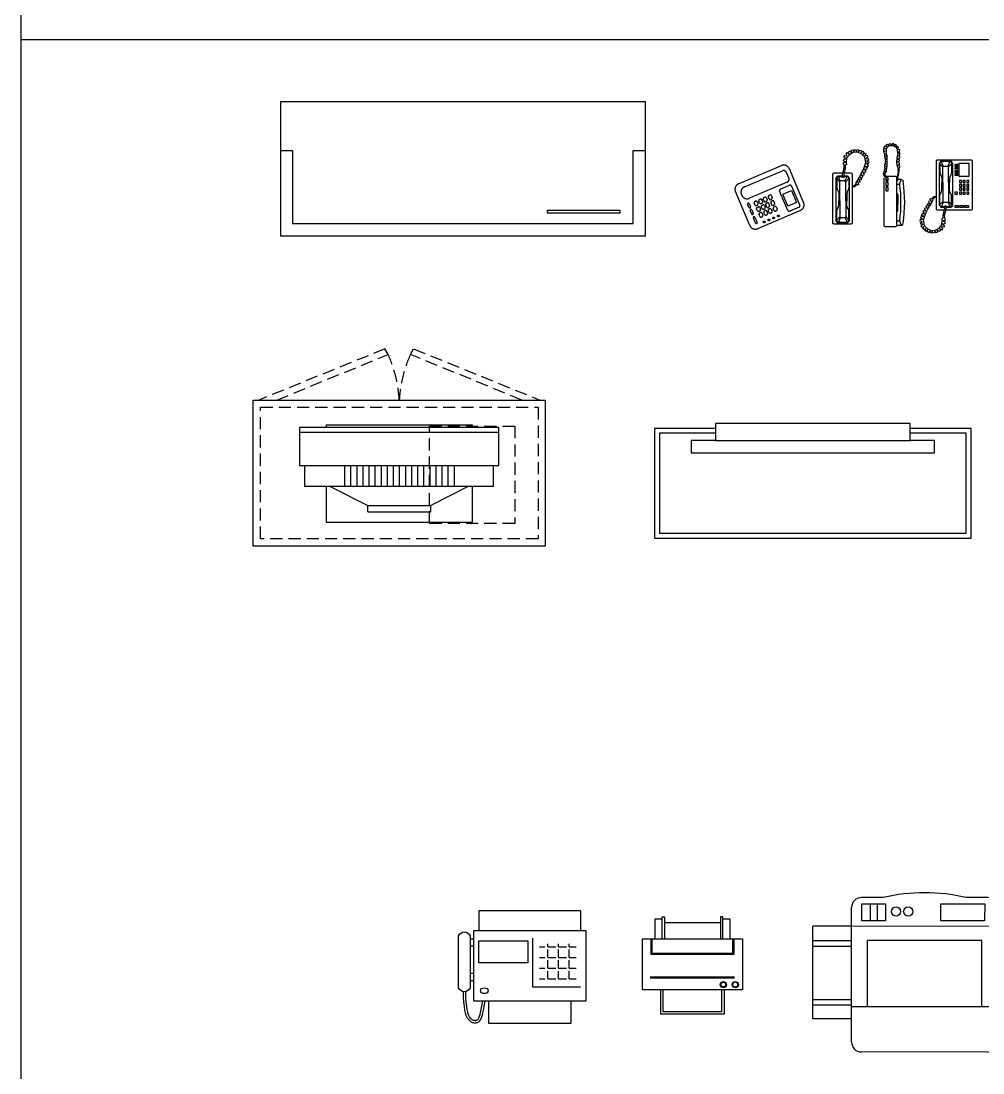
# Model space of a CAD drawing. Header units: millimetres. Extents: x 14385 to 129787, y 107826 to 186798.
# Drawn here: x 18573 to 22526, y 135777 to 140097 of the extents above; entities that cross this region are included whole.
import ezdxf

# ---------------------------------------------------------------- set-up
doc = ezdxf.new("R2010")
doc.units = ezdxf.units.MM
doc.header["$LTSCALE"] = 1000
doc.linetypes.add('DASHED', pattern=[0.75, 0.5, -0.25])
doc.linetypes.add('HIDDEN', pattern=[1.875, 1.25, -0.625])
doc.layers.add('DOOR', color=60, linetype='Continuous')
doc.layers.add('FF-FURN', color=51, linetype='Continuous')

# ---------------------------------------------------------------- blocks, each defined once
blk = doc.blocks.new('A$C7EFD760C')
at = {"color": 35, "linetype": 'DASHED', "ltscale": 30}
for p, q in [((-468.4, 190.3), (-468.4, 1009.7)), ((-244.3, 987.5), (-331.7, 987.5)), ((-244.3, 987.5), (-244.3, 212.5)), ((-486.5, 909.7), (-486.5, 290.3)), ((-486.5, 909.7), (-486.5, 290.3)), ((-498.1, 300), (-498.1, 900)), ((-498.1, 900), (-486.5, 900)), ((-244.3, 900), (-98.1, 900)), ((-244.3, 883.5), (-166.6, 729)), ((-244.3, 883.5), (-166.6, 729)), ((-98.1, 300), (-98.1, 900)), ((-331.7, 825), (-244.3, 825)), ((-331.7, 800), (-244.3, 800)), ((-331.7, 775), (-244.3, 775)), ((-331.7, 750), (-244.3, 750)), ((-331.7, 725), (-244.3, 725)), ((-331.7, 700), (-244.3, 700)), ((-140.8, 729), (-166.6, 729)), ((-140.8, 729), (-166.6, 729)), ((-166.6, 471), (-166.6, 729)), ((-140.8, 471), (-140.8, 729)), ((-140.8, 471), (-140.8, 729)), ((-331.7, 675), (-244.3, 675)), ((-331.7, 650), (-244.3, 650)), ((-331.7, 625), (-244.3, 625)), ((-331.7, 600), (-244.3, 600)), ((-331.7, 575), (-244.3, 575)), ((-331.7, 550), (-244.3, 550)), ((-331.7, 525), (-244.3, 525)), ((-331.7, 500), (-244.3, 500)), ((-331.7, 475), (-244.3, 475)), ((-331.7, 450), (-244.3, 450)), ((-244.3, 316.5), (-166.6, 471)), ((-244.3, 316.5), (-166.6, 471)), ((-140.8, 471), (-166.6, 471)), ((-140.8, 471), (-166.6, 471)), ((-331.7, 425), (-244.3, 425)), ((-331.7, 400), (-244.3, 400)), ((-331.7, 375), (-244.3, 375)), ((-498.1, 300), (-486.5, 300)), ((-244.3, 300), (-98.1, 300)), ((-244.3, 212.5), (-331.7, 212.5))]:
    blk.add_line(p, q, dxfattribs=at)
at = {"color": 0, "linetype": 'Continuous'}
blk.add_lwpolyline([(0, 1200), (0, 0), (-600, 0), (-600, 1200)], close=True, dxfattribs=at)
at = {"color": 55, "linetype": 'DASHED', "ltscale": 0.1}
for points in [[(-30, 1170), (-30, 30), (-570, 30), (-570, 1170)], [(-492.9, 1074.3), (-92.9, 1074.3), (-92.9, 724.3), (-492.9, 724.3)]]:
    blk.add_lwpolyline(points, close=True, dxfattribs=at)
at = {"color": 35, "linetype": 'DASHED', "ltscale": 30}
blk.add_lwpolyline([(-486.5, 190.3), (-331.7, 190.3), (-331.7, 1009.7), (-486.5, 1009.7)], close=True, dxfattribs=at)
at = {"layer": 'DOOR', "color": 65, "linetype": 'DASHED', "ltscale": 0.1}
for points in [[(-600, 1103), (-787.1, 645.8), (-809.9, 659), (-600, 1177.2)], [(-600, 97), (-787.1, 554.2), (-809.9, 541), (-600, 22.8)]]:
    blk.add_lwpolyline(points, dxfattribs=at)
for centre, start, end in [((-569.1, 1130), 245.711, 266.6598), ((-569.1, 70), 93.3402, 114.289)]:
    blk.add_arc(centre, 530.9, start, end, dxfattribs=at)
blk = doc.blocks.new('S-S-1500-550')
at = {"color": 0, "linetype": 'Continuous'}
for p, q in [((-1500, 200), (-1450, 200)), ((-50, 200), (0, 200))]:
    blk.add_line(p, q, dxfattribs=at)
blk.add_lwpolyline([(-1500, 550), (0, 550), (0, 0), (-1500, 0)], close=True, dxfattribs=at)
blk.add_lwpolyline([(-1450, 200), (-1450, 500), (-50, 500), (-50, 200)], dxfattribs=at)
at = {"color": 8, "linetype": 'Continuous'}
blk.add_lwpolyline([(-403.3, 455.6), (-103.3, 455.6), (-103.3, 445.6), (-403.3, 445.6)], close=True, dxfattribs=at)
blk = doc.blocks.new('做成ACAD TuKuai0270')
at = {"linetype": 'Continuous'}
for p, q in [((-170.1, 634), (-259.8, 634.1)), ((260.2, 633.9), (170.4, 634)), ((-300, 40.1), (-299.8, 594.1)), ((300, 39.9), (300.2, 593.9)), ((-460, 136.1), (-459.9, 516.1)), ((-299.9, 516.1), (-459.9, 516.1)), ((300.1, 515.9), (700.1, 515.8)), ((700.1, 378.8), (700.1, 515.8)), ((470.1, 286.9), (470.1, 360.8)), ((488.2, 378.9), (700.1, 378.8)), ((488.1, 268.9), (700.1, 268.8)), ((700, 135.8), (700.1, 268.8)), ((-300, 136.1), (-460, 136.1)), ((300, 135.9), (700, 135.8)), ((260, -0.1), (-260, 0.1))]:
    blk.add_line(p, q, dxfattribs=at)
at = {"color": 9, "linetype": 'Continuous'}
for p, q in [((-257.7, 608.3), (-161.4, 608.3)), ((-257.7, 538.3), (-257.7, 608.3)), ((-224.2, 608.3), (-224.2, 538.3)), ((-194.9, 608.3), (-194.9, 538.3)), ((-161.4, 608.3), (-161.4, 538.3)), ((66.7, 538.2), (66.8, 608.2)), ((66.8, 608.2), (246.8, 608.2)), ((246.8, 608.2), (246.7, 538.2)), ((-161.4, 538.3), (-257.7, 538.3)), ((246.7, 538.2), (66.7, 538.2)), ((300.1, 515.9), (-299.9, 516.1)), ((-299.9, 455.9), (-459.9, 455.9)), ((-299.9, 433.9), (-459.9, 433.9)), ((-235, 185.1), (-234.9, 458.1)), ((235.1, 457.9), (-234.9, 458.1)), ((235, 184.9), (235.1, 457.9)), ((300.1, 455.9), (700.1, 455.8)), ((300.1, 433.9), (700.1, 433.8)), ((520.1, 268.9), (520.1, 378.9)), ((-299.8, 191.9), (-460, 191.9)), ((-299.8, 213.9), (-459.9, 213.9)), ((300, 184.9), (-300, 185.1)), ((300, 191.9), (700, 191.8)), ((300.1, 213.9), (700.1, 213.8))]:
    blk.add_line(p, q, dxfattribs=at)
for centre in [(-117.5, 576.9), (-67.2, 576.9)]:
    blk.add_circle(centre, 19, dxfattribs=at)
at = {"linetype": 'Continuous'}
for centre, radius, start, end in [((0, -80.4), 734.4, 76.5836, 103.3874), ((-259.8, 594.1), 40, 89.9855, 179.9855), ((260.2, 593.9), 40, 359.9855, 89.9855), ((488.2, 360.8), 18.1, 89.9855, 179.9855), ((488.1, 286.9), 18.1, 179.9855, 269.9855), ((-260, 40.1), 40, 179.9855, 269.9855), ((260, 39.9), 40, 269.9855, 359.9855)]:
    blk.add_arc(centre, radius, start, end, dxfattribs=at)
blk = doc.blocks.new('做成ACAD TuKuai0723')
at = {"layer": 'FF-FURN', "color": 251, "linetype": 'Continuous'}
blk.add_line((-70, 400), (-70, -400), dxfattribs=at)
at = {"layer": 'FF-FURN', "color": 51, "linetype": 'Continuous'}
blk.add_lwpolyline([(-20, 400), (-20, 650), (-470, 650), (-470, -650), (-20, -650), (-20, -400)], dxfattribs=at)
at = {"layer": 'FF-FURN', "color": 251, "linetype": 'Continuous'}
blk.add_lwpolyline([(-40, 400), (-40, 630), (-450, 630), (-450, -630), (-40, -630), (-40, -400)], dxfattribs=at)
at = {"layer": 'FF-FURN', "color": 2, "linetype": 'Continuous'}
blk.add_lwpolyline([(-70, 400), (-70, 500), (-120, 500), (-120, -500), (-70, -500), (-70, -400), (0, -400), (0, 400), (-70, 400)], dxfattribs=at)
blk = doc.blocks.new('FAX')
h = blk.add_hatch()
h.set_pattern_fill('ANGLE', color=8, scale=160, angle=180, style=0)
h.set_pattern_definition([(360, (-109457.794, -11544.463), (2e-14, 44), [32, -12]), (90, (-109457.794, -11544.463), (-44, 2e-14), [32, -12])])
h.paths.add_polyline_path([(-127.8, 326.4), (-127.8, 178), (22.4, 178), (22.4, 326.4)])
at = {"color": 8}
for p, q in [((-412.9, 348.1), (-398, 348.1)), ((-157, 350.2), (-157, 150.2)), ((-412.9, 318.7), (-398, 318.7)), ((-412.9, 206.2), (-398, 206.2)), ((-412.9, 176.8), (-398, 176.8)), ((-442.5, 131), (-441.7, 110)), ((-432.5, 130.8), (-431.7, 110.5)), ((-157, 150.2), (40.7, 150.2)), ((-441.7, 110), (-440.3, 87.9)), ((-440.3, 87.9), (-438.5, 69.8)), ((-431.7, 110.5), (-430.3, 88.8)), ((-430.3, 88.8), (-428.5, 71)), ((-368.1, 57), (-361.4, 91.4)), ((-358.3, 55), (-351.2, 91.4)), ((-438.5, 69.8), (-436.2, 55)), ((-436.2, 55), (-433.6, 43.2)), ((-428.5, 71), (-426.4, 56.8)), ((-426.4, 56.8), (-424, 45.7)), ((-424, 45.7), (-421.3, 37.3)), ((-372.6, 36.9), (-370.5, 45.6)), ((-370.5, 45.6), (-368.1, 57)), ((-362.9, 34.4), (-360.8, 43.4)), ((-360.8, 43.4), (-358.3, 55)), ((-433.6, 43.2), (-430.7, 33.8)), ((-430.7, 33.8), (-427.4, 26.4)), ((-427.4, 26.4), (-423.9, 20.4)), ((-423.9, 20.4), (-420.1, 15.6)), ((-421.3, 37.3), (-418.5, 31)), ((-420.1, 15.6), (-416.1, 11.6)), ((-418.5, 31), (-415.6, 26.1)), ((-416.1, 11.6), (-412, 8.5)), ((-415.6, 26.1), (-412.6, 22.2)), ((-412.6, 22.2), (-409.5, 19.2)), ((-412, 8.5), (-407.7, 6.1)), ((-409.5, 19.2), (-406.5, 16.9)), ((-407.7, 6.1), (-403.5, 4.5)), ((-406.5, 16.9), (-403.5, 15.2)), ((-403.5, 15.2), (-400.4, 14)), ((-403.5, 4.5), (-399.4, 3.4)), ((-400.4, 14), (-397.5, 13.3)), ((-399.4, 3.4), (-395.3, 2.9)), ((-397.5, 13.3), (-394.6, 12.9)), ((-395.3, 2.9), (-391.5, 2.8)), ((-394.6, 12.9), (-391.8, 12.8)), ((-391.8, 12.8), (-389.3, 13)), ((-391.5, 2.8), (-387.8, 3.1)), ((-389.3, 13), (-387.2, 13.5)), ((-387.8, 3.1), (-384.5, 3.8)), ((-387.2, 13.5), (-385.4, 14.1)), ((-385.4, 14.1), (-383.8, 15)), ((-384.5, 3.8), (-381.3, 5)), ((-383.8, 15), (-382.3, 16.1)), ((-382.3, 16.1), (-380.8, 17.7)), ((-381.3, 5), (-378.4, 6.6)), ((-380.8, 17.7), (-379.2, 19.8)), ((-379.2, 19.8), (-377.6, 22.5)), ((-378.4, 6.6), (-375.7, 8.6)), ((-377.6, 22.5), (-376.1, 25.9)), ((-376.1, 25.9), (-374.4, 30.5)), ((-375.7, 8.6), (-373.2, 11.2)), ((-374.4, 30.5), (-372.6, 36.9)), ((-373.2, 11.2), (-370.9, 14.2)), ((-370.9, 14.2), (-368.8, 17.9)), ((-368.8, 17.9), (-366.8, 22.1)), ((-366.8, 22.1), (-364.9, 27.5)), ((-364.9, 27.5), (-362.9, 34.4))]:
    blk.add_line(p, q, dxfattribs=at)
blk.add_lwpolyline([(42, 381.3), (42, 461.9), (-378, 461.9), (-378, 381.3)])
blk.add_lwpolyline([(-461.2, 359.6, -0.66786), (-412.9, 359.6), (-412.9, 146.5, -0.66786), (-461.2, 146.5)], format="xyb", close=True)
blk.add_lwpolyline([(-398, 381.3), (62, 381.3), (62, 91.4), (-398, 91.4)], close=True)
blk.add_lwpolyline([(-377.3, 249.3), (-377.3, 339.8), (-176, 339.8), (-176, 249.3)], close=True, dxfattribs=at)
blk.add_lwpolyline([(0, 91.4), (0, 0), (-336, 0), (-336, 91.4)], dxfattribs=at)
blk.add_ellipse((-355.2, 134.5), major_axis=(-16, 0), ratio=0.75, dxfattribs=at)
blk = doc.blocks.new('Printer-01')
at = {"color": 8, "linetype": 'Continuous'}
for p, q in [((-304.2, 154.2), (42.4, 154.2)), ((-304.2, 149.2), (42.4, 149.2))]:
    blk.add_line(p, q, dxfattribs=at)
for points in [[(-255, 390), (-285, 390), (-285, 310)], [(25, 310), (25, 390), (-5, 390)], [(-15, 375), (-245, 375)], [(40, 310), (40, 245), (-300, 245), (-300, 310)], [(35, 310), (35, 250), (-295, 250), (-295, 310)], [(0, 100), (0, 0), (-260, 0), (-260, 100)], [(-10, 100), (-10, 10), (-250, 10), (-250, 100)]]:
    blk.add_lwpolyline(points, dxfattribs=at)
at = {"linetype": 'Continuous'}
for points in [[(-255, 310), (-255, 400), (-245, 400), (-245, 310)], [(-5, 310), (-5, 400), (-15, 400), (-15, 310)]]:
    blk.add_lwpolyline(points, dxfattribs=at)
blk.add_lwpolyline([(-335, 310), (75, 310), (75, 100), (-335, 100)], close=True, dxfattribs=at)
at = {"color": 8, "linetype": 'Continuous'}
for centre, radius in [((-3, 121.9), 12.6), ((-3, 121.9), 9.6), ((46, 121.9), 12.6), ((46, 121.9), 10.6)]:
    blk.add_circle(centre, radius, dxfattribs=at)
blk.add_arc((46, 121.9), 10.6, 270, 280.8759, dxfattribs=at)
blk = doc.blocks.new('Telephone-01')
at = {"color": 8, "linetype": 'HIDDEN', "ltscale": 0.5}
for points in [[(76, 240, -0.414214), (100, 216), (100, 24, -0.414214), (76, 0), (-76, 0, -0.414214), (-100, 24), (-100, 216, -0.414214), (-76, 240)], [(-79.2, 211.1, -0.414214), (-67.2, 223.1), (-39.9, 223.1, -0.414214), (-27.9, 211.1), (-27.9, 42.1, -0.414214), (-51.9, 18.1), (-55.2, 18.1, -0.414214), (-79.2, 42.1)], [(-12.1, 173.9), (-12.1, 215.1, -0.414214), (-6.1, 221.1), (79.9, 221.1, -0.414214), (85.9, 215.1), (85.9, 173.9, -0.414214), (79.9, 167.9), (-6.1, 167.9, -0.414214)], [(10.9, 121, -0.414214), (5.5, 115.6), (-1.9, 115.6, -0.414214), (-7.3, 121), (-7.3, 124.1, -0.414214), (-1.9, 129.5), (5.5, 129.5, -0.414214), (10.9, 124.1)], [(10.9, 98.4, -0.414214), (5.5, 93), (-1.9, 93, -0.414214), (-7.3, 98.4), (-7.3, 101.5, -0.414214), (-1.9, 106.9), (5.5, 106.9, -0.414214), (10.9, 101.5)], [(10.9, 78.6, -0.414214), (5.5, 73.2), (-1.9, 73.2, -0.414214), (-7.3, 78.6), (-7.3, 81.7, -0.414214), (-1.9, 87.1), (5.5, 87.1, -0.414214), (10.9, 81.7)], [(36.4, 121, -0.414214), (31, 115.6), (23.7, 115.6, -0.414214), (18.3, 121), (18.3, 124.1, -0.414214), (23.7, 129.5), (31, 129.5, -0.414214), (36.4, 124.1)], [(36.4, 98.4, -0.414214), (31, 93), (23.7, 93, -0.414214), (18.3, 98.4), (18.3, 101.5, -0.414214), (23.7, 106.9), (31, 106.9, -0.414214), (36.4, 101.5)], [(36.4, 78.6, -0.414214), (31, 73.2), (23.7, 73.2, -0.414214), (18.3, 78.6), (18.3, 81.7, -0.414214), (23.7, 87.1), (31, 87.1, -0.414214), (36.4, 81.7)], [(62.3, 121, -0.414214), (56.9, 115.6), (49.6, 115.6, -0.414214), (44.2, 121), (44.2, 124.1, -0.414214), (49.6, 129.5), (56.9, 129.5, -0.414214), (62.3, 124.1)], [(62.3, 98.4, -0.414214), (56.9, 93), (49.6, 93, -0.414214), (44.2, 98.4), (44.2, 101.5, -0.414214), (49.6, 106.9), (56.9, 106.9, -0.414214), (62.3, 101.5)], [(62.3, 78.6, -0.414214), (56.9, 73.2), (49.6, 73.2, -0.414214), (44.2, 78.6), (44.2, 81.7, -0.414214), (49.6, 87.1), (56.9, 87.1, -0.414214), (62.3, 81.7)], [(10.9, 57.7, -0.414214), (5.5, 52.3), (-1.9, 52.3, -0.414214), (-7.3, 57.7), (-7.3, 60.8, -0.414214), (-1.9, 66.2), (5.5, 66.2, -0.414214), (10.9, 60.8)], [(36.4, 57.7, -0.414214), (31, 52.3), (23.7, 52.3, -0.414214), (18.3, 57.7), (18.3, 60.8, -0.414214), (23.7, 66.2), (31, 66.2, -0.414214), (36.4, 60.8)], [(62.3, 57.7, -0.414214), (56.9, 52.3), (49.6, 52.3, -0.414214), (44.2, 57.7), (44.2, 60.8, -0.414214), (49.6, 66.2), (56.9, 66.2, -0.414214), (62.3, 60.8)], [(9.3, 29.5), (9.3, 28.5, -0.414214), (6.3, 25.5), (-8.8, 25.5, -0.414214), (-11.8, 28.5), (-11.8, 29.5, -0.414214), (-8.8, 32.5), (6.3, 32.5, -0.414214)], [(20.1, 32.5), (35.2, 32.5, -0.414214), (38.2, 29.5), (38.2, 28.5, -0.414214), (35.2, 25.5), (20.1, 25.5, -0.414214), (17.1, 28.5), (17.1, 29.5, -0.414214)], [(76.1, 25.5), (52.2, 25.5, -0.414214), (49.2, 28.5), (49.2, 29.5, -0.414214), (52.2, 32.5), (76.1, 32.5, -0.414214), (79.1, 29.5), (79.1, 28.5, -0.414214)]]:
    blk.add_lwpolyline(points, format="xyb", close=True, dxfattribs=at)
blk.add_lwpolyline([(10.3, 213.1), (63.5, 213.1), (63.5, 175.1), (10.3, 175.1)], close=True, dxfattribs=at)
for centre in [(85.2, 123.1), (85.2, 102), (85.2, 80.9), (85.2, 59.8)]:
    blk.add_circle(centre, 3.48, dxfattribs=at)

msp = doc.modelspace()

# ---------------------------------------------------------------- linework, layer by layer
at = {"color": 1}
msp.add_line((18573.3, 140021.6), (80368.9, 140021.6), dxfattribs=at)
msp.add_lwpolyline([(129786.9, 184762.2), (129786.9, 107826.4), (18573.3, 107826.4), (18573.3, 184762.2), (80368.9, 184762.2), (80368.9, 107826.4)], dxfattribs=at)
at = {"layer": 'FF-FURN', "linetype": 'ByBlock'}
for p, q in [((21954.7, 139537.7), (21958.6, 139544.5)), ((21963, 139531.2), (21954.7, 139537.7)), ((21958.6, 139544.5), (21967.5, 139542.8)), ((21963.3, 139551.1), (21967.8, 139556.4)), ((21967.5, 139542.8), (21963.3, 139551.1)), ((21965.7, 139533.9), (21964.2, 139515.2)), ((21976.9, 139548.1), (21965.7, 139533.9)), ((21967.8, 139556.4), (21974.6, 139551.4)), ((21973.4, 139559.3), (21979, 139562.9)), ((21974.6, 139551.4), (21973.4, 139559.3)), ((21992.6, 139556.4), (21976.9, 139548.1)), ((21979, 139562.9), (21986.1, 139557)), ((21985.2, 139566.8), (21991.4, 139568.5)), ((21986.1, 139557), (21985.2, 139566.8)), ((21991.4, 139568.5), (21995.3, 139560.5)), ((22010.4, 139557.9), (21992.6, 139556.4)), ((21995.3, 139560.5), (21998.8, 139568.5)), ((21998.8, 139568.5), (22003.9, 139569.1)), ((22003.9, 139569.1), (22005.9, 139560.5)), ((22005.9, 139560.5), (22009.2, 139570)), ((22009.2, 139570), (22014.8, 139568.5)), ((22027.6, 139550.5), (22010.4, 139557.9)), ((22014.8, 139568.5), (22015.1, 139560.5)), ((22015.1, 139560.5), (22021.9, 139566.5)), ((22021.9, 139566.5), (22026.7, 139564.1)), ((22026.7, 139564.1), (22025.8, 139555.2)), ((22025.8, 139555.2), (22032, 139562.9)), ((22040.6, 139537.7), (22027.6, 139550.5)), ((22032, 139562.9), (22036.7, 139558.8)), ((22036.7, 139558.8), (22033.2, 139550.8)), ((22033.2, 139550.8), (22041.5, 139554.3)), ((22044.7, 139515.5), (22040.6, 139537.7)), ((22045.3, 139550.8), (22041.2, 139542.8)), ((22041.2, 139542.8), (22049.8, 139545.4)), ((22041.5, 139554.3), (22045.3, 139550.8)), ((22052.1, 139539.5), (22045, 139531.5)), ((22049.8, 139545.4), (22052.1, 139539.5)), ((21952.4, 139482.1), (21955.9, 139496)), ((21952.7, 139515.8), (21961.3, 139517.3)), ((21953.3, 139508.7), (21952.7, 139515.8)), ((21953, 139522.3), (21953.6, 139530.3)), ((21961.3, 139517.3), (21953, 139522.3)), ((21956.5, 139505.4), (21953.3, 139508.7)), ((21953.6, 139530.3), (21963, 139531.2)), ((21955.6, 139503.7), (21956.5, 139505.4)), ((21955.9, 139496), (21955.6, 139503.7)), ((21959.5, 139489.8), (21955.9, 139475.8)), ((21960.4, 139496.9), (21959.5, 139489.8)), ((21965.4, 139508.4), (21960.1, 139504.6)), ((21960.1, 139504.6), (21960.4, 139496.9)), ((21964.2, 139515.2), (21965.4, 139508.4)), ((22035, 139487.7), (22044.7, 139515.5)), ((22051.5, 139498.6), (22042.1, 139498.9)), ((22042.1, 139498.9), (22050.6, 139495.7)), ((22045, 139531.5), (22054.2, 139531.8)), ((22055.4, 139511.4), (22047.4, 139511.4)), ((22047.4, 139511.4), (22053.6, 139505.4)), ((22055.4, 139525.9), (22047.7, 139521.4)), ((22047.7, 139521.4), (22056.9, 139518.8)), ((22050.6, 139495.7), (22048, 139486.8)), ((22053.6, 139505.4), (22051.5, 139498.6)), ((22054.2, 139531.8), (22055.4, 139525.9)), ((22056.9, 139518.8), (22055.4, 139511.4)), ((22176.9, 139491.9), (22176.6, 139484.2)), ((22181.4, 139491.1), (22180.5, 139492.8)), ((22181.1, 139483.4), (22181.4, 139491.1)), ((22336.9, 139525.3), (22334, 139522.4)), ((22334, 139522.4), (22334, 139324.1)), ((22480.5, 139525.3), (22336.9, 139525.3)), ((22483.4, 139522.4), (22480.5, 139525.3)), ((22483.4, 139324.1), (22483.4, 139522.4)), ((21907.7, 139467.2), (21907.7, 139269.5)), ((21950, 139472.2), (21912.7, 139472.2)), ((21948.6, 139454.6), (21948.8, 139467.2)), ((21953, 139454.6), (21948.6, 139454.6)), ((21948.8, 139467.2), (21952.4, 139482.1)), ((21953.9, 139466.4), (21953, 139454.6)), ((21955.9, 139475.8), (21953.9, 139466.4)), ((21984.6, 139472.2), (21955.1, 139472.2)), ((21989.6, 139269.5), (21989.6, 139467.2)), ((22008.6, 139439.4), (22018.1, 139455.4)), ((22024.3, 139443.8), (22015.7, 139446.5)), ((22015.7, 139446.5), (22020.5, 139437.9)), ((22018.1, 139455.4), (22024.3, 139467.5)), ((22028.4, 139451.8), (22020.5, 139455.4)), ((22020.5, 139455.4), (22026.7, 139448.6)), ((22024.3, 139467.5), (22026.4, 139468.1)), ((22026.7, 139448.6), (22024.3, 139443.8)), ((22025.5, 139470.5), (22035, 139487.7)), ((22026.4, 139468.1), (22025.5, 139470.5)), ((22034.1, 139462.5), (22026.1, 139465.2)), ((22026.1, 139465.2), (22031.4, 139458.4)), ((22031.4, 139458.4), (22028.4, 139451.8)), ((22032.9, 139476.7), (22037.3, 139468.7)), ((22041.2, 139474.4), (22032.9, 139476.7)), ((22037.3, 139468.7), (22034.1, 139462.5)), ((22039.1, 139487.7), (22044.4, 139479.1)), ((22048, 139486.8), (22039.1, 139487.7)), ((22044.4, 139479.1), (22041.2, 139474.4)), ((22119.4, 139254.8), (22119.4, 139451.2)), ((22123.2, 139467), (22122.4, 139469.4)), ((22125.4, 139462.9), (22123.2, 139467)), ((22124.4, 139459.6), (22153.8, 139459.6)), ((22125.8, 139459.2), (22125.4, 139462.9)), ((22127.7, 139459.6), (22167.1, 139459.6)), ((22167.1, 139459.6), (22170, 139456.6)), ((22170, 139456.6), (22170, 139254.8)), ((22174.5, 139462.6), (22170.7, 139453.7)), ((22170.7, 139453.7), (22171.6, 139442)), ((22190.3, 139446.4), (22174.1, 139446.4)), ((22177.5, 139477.1), (22174.5, 139462.6)), ((22175.7, 139454.6), (22179.7, 139469.5)), ((22175.9, 139442), (22175.7, 139454.6)), ((22176.6, 139484.2), (22177.5, 139477.1)), ((22179.7, 139469.5), (22181.1, 139483.4)), ((22183, 139427.4), (22190.3, 139446.4)), ((22190.3, 139446.4), (22196.1, 139443.5)), ((21989.6, 139419.5), (21995, 139420.7)), ((21997.7, 139416), (21989.6, 139415.1)), ((21995, 139420.7), (21998.3, 139423.1)), ((22001.2, 139418.1), (21997.7, 139416)), ((21998.3, 139423.1), (22002.1, 139425.8)), ((22005.4, 139423.7), (22001.2, 139418.1)), ((22002.1, 139425.8), (22003.9, 139427.6)), ((22003.3, 139430.5), (22008.6, 139439.4)), ((22006.8, 139427.6), (22003.3, 139430.5)), ((22003.9, 139427.6), (22006.8, 139427.6)), ((22010.7, 139424), (22005.4, 139423.7)), ((22018.1, 139433.5), (22010.4, 139435.9)), ((22010.4, 139435.9), (22015.1, 139428.2)), ((22013.9, 139424.9), (22010.7, 139424)), ((22015.1, 139428.2), (22013.9, 139424.9)), ((22020.5, 139437.9), (22018.1, 139433.5)), ((22170, 139427.4), (22183, 139427.4)), ((22171.6, 139442), (22175.9, 139442)), ((22184.4, 139424.5), (22183, 139427.4)), ((22196.1, 139443.5), (22197.6, 139437.6)), ((22170, 139389.9), (22173.8, 139388.1)), ((22176.6, 139383.6), (22176.6, 139345.5)), ((22303.6, 139354.9), (22306, 139359.3)), ((22306, 139359.3), (22313.5, 139356.9)), ((22308.9, 139364.5), (22310, 139367.7)), ((22313.5, 139356.9), (22308.9, 139364.5)), ((22310, 139367.7), (22313.2, 139368.6)), ((22313.2, 139368.6), (22318.5, 139368.9)), ((22320.5, 139362.2), (22315.3, 139353.5)), ((22319.9, 139365.1), (22317, 139365.1)), ((22317, 139365.1), (22320.5, 139362.2)), ((22318.5, 139368.9), (22322.5, 139374.4)), ((22321.7, 139366.8), (22319.9, 139365.1)), ((22325.5, 139369.5), (22321.7, 139366.8)), ((22322.5, 139374.4), (22326, 139376.4)), ((22328.7, 139371.8), (22325.5, 139369.5)), ((22326, 139376.4), (22334, 139377.3)), ((22334, 139373), (22328.7, 139371.8)), ((22176.6, 139320.6), (22176.6, 139345.5)), ((22280.1, 139314.5), (22283.3, 139319.1)), ((22283.3, 139319.1), (22291.4, 139316.8)), ((22287.1, 139324.7), (22290.3, 139330.8)), ((22291.4, 139316.8), (22287.1, 139324.7)), ((22298.7, 139322.9), (22289.4, 139306)), ((22290.3, 139330.8), (22298.1, 139328.1)), ((22292.9, 139334.8), (22295.8, 139341.2)), ((22298.1, 139328.1), (22292.9, 139334.8)), ((22295.8, 139341.2), (22303.6, 139337.7)), ((22297.5, 139344.4), (22299.9, 139349.1)), ((22303.6, 139337.7), (22297.5, 139344.4)), ((22299.9, 139325.8), (22297.8, 139325.2)), ((22297.8, 139325.2), (22298.7, 139322.9)), ((22299.9, 139349.1), (22308.3, 139346.5)), ((22306, 139337.7), (22299.9, 139325.8)), ((22308.3, 139346.5), (22303.6, 139354.9)), ((22315.3, 139353.5), (22306, 139337.7)), ((22334, 139324.1), (22336.9, 139321.3)), ((22336.9, 139321.3), (22367.8, 139321.3)), ((22363.5, 139304), (22367, 139317.7)), ((22367, 139317.7), (22369.1, 139327)), ((22369.1, 139327), (22369.9, 139338.5)), ((22369.9, 139338.5), (22374.2, 139338.5)), ((22374, 139326.1), (22370.5, 139311.6)), ((22372.9, 139321.3), (22480.5, 139321.3)), ((22374.2, 139338.5), (22374, 139326.1)), ((22480.5, 139321.3), (22483.4, 139324.1)), ((22170, 139314.9), (22173, 139315.8)), ((22170, 139276.8), (22183, 139276.8)), ((22184.4, 139279.7), (22183, 139276.8)), ((22183, 139276.8), (22190.3, 139257.7)), ((22267.9, 139275.5), (22269.3, 139282.8)), ((22276.9, 139272.9), (22267.9, 139275.5)), ((22269.3, 139282.8), (22277.2, 139282.8)), ((22269.3, 139268.5), (22276.9, 139272.9)), ((22271.1, 139288.6), (22273.1, 139295.3)), ((22277.2, 139282.8), (22271.1, 139288.6)), ((22273.1, 139295.3), (22282.4, 139295)), ((22274, 139298.2), (22276.6, 139306.9)), ((22282.4, 139295), (22274, 139298.2)), ((22276.6, 139306.9), (22285.3, 139306)), ((22289.4, 139306), (22279.8, 139278.7)), ((22279.8, 139278.7), (22283.9, 139256.9)), ((22285.3, 139306), (22280.1, 139314.5)), ((22357.4, 139260.6), (22358.9, 139279)), ((22357.7, 139285.7), (22363, 139289.4)), ((22358.9, 139279), (22357.7, 139285.7)), ((22370.2, 139278.4), (22361.8, 139276.9)), ((22361.8, 139276.9), (22369.9, 139272)), ((22362.7, 139297), (22363.5, 139304)), ((22363, 139289.4), (22362.7, 139297)), ((22367.3, 139290.3), (22366.5, 139288.6)), ((22366.5, 139288.6), (22369.7, 139285.4)), ((22370.5, 139311.6), (22367, 139297.9)), ((22367, 139297.9), (22367.3, 139290.3)), ((22369.7, 139285.4), (22370.2, 139278.4)), ((21907.7, 139267.4), (21910.7, 139264.5)), ((21912.7, 139264.5), (21984.6, 139264.5)), ((21986.6, 139264.5), (21989.6, 139267.4)), ((22122.3, 139251.9), (22119.4, 139254.8)), ((22167.1, 139251.9), (22122.3, 139251.9)), ((22170, 139254.8), (22167.1, 139251.9)), ((22190.3, 139257.7), (22170, 139257.7)), ((22190.3, 139257.7), (22196.1, 139260.7)), ((22196.1, 139260.7), (22197.6, 139266.5)), ((22270.5, 139262.7), (22269.3, 139268.5)), ((22279.5, 139263), (22270.5, 139262.7)), ((22272.5, 139255.1), (22279.5, 139263)), ((22274.9, 139249.3), (22272.5, 139255.1)), ((22283.3, 139251.9), (22274.9, 139249.3)), ((22279.2, 139244.1), (22283.3, 139251.9)), ((22283, 139240.6), (22279.2, 139244.1)), ((22291.1, 139244.1), (22283, 139240.6)), ((22283.9, 139256.9), (22296.7, 139244.4)), ((22287.7, 139236.2), (22291.1, 139244.1)), ((22292.3, 139232.1), (22287.7, 139236.2)), ((22298.4, 139239.7), (22292.3, 139232.1)), ((22296.7, 139244.4), (22313.5, 139237.1)), ((22297.5, 139231), (22298.4, 139239.7)), ((22302.2, 139228.6), (22297.5, 139231)), ((22308.9, 139234.5), (22302.2, 139228.6)), ((22309.2, 139226.6), (22308.9, 139234.5)), ((22313.5, 139237.1), (22331, 139238.5)), ((22317.9, 139234.5), (22314.7, 139225.1)), ((22319.9, 139226), (22317.9, 139234.5)), ((22328.4, 139234.5), (22324.9, 139226.6)), ((22332.1, 139226.6), (22328.4, 139234.5)), ((22331, 139238.5), (22346.4, 139246.7)), ((22344.4, 139232.1), (22337.4, 139238)), ((22337.4, 139238), (22338.2, 139228.4)), ((22349.9, 139235.6), (22344.4, 139232.1)), ((22346.4, 139246.7), (22357.4, 139260.6)), ((22355.4, 139238.5), (22348.7, 139243.5)), ((22348.7, 139243.5), (22349.9, 139235.6)), ((22359.8, 139243.8), (22355.4, 139238.5)), ((22364.4, 139250.2), (22355.7, 139251.9)), ((22355.7, 139251.9), (22359.8, 139243.8)), ((22369.4, 139264.1), (22360.1, 139263.3)), ((22360.1, 139263.3), (22368.2, 139256.9)), ((22368.2, 139256.9), (22364.4, 139250.2)), ((22369.9, 139272), (22369.4, 139264.1)), ((22314.7, 139225.1), (22309.2, 139226.6)), ((22324.9, 139226.6), (22319.9, 139226)), ((22338.2, 139228.4), (22332.1, 139226.6))]:
    msp.add_line(p, q, dxfattribs=at)
at = {"layer": 'FF-FURN', "color": 57, "linetype": 'ByBlock'}
for p, q in [((22352.7, 139521), (22345.5, 139513.8)), ((22345.5, 139513.8), (22345.5, 139341.4)), ((22349.8, 139516.7), (22348.4, 139510.9)), ((22348.4, 139510.9), (22348.4, 139472.1)), ((22348.4, 139510.9), (22361.3, 139498)), ((22355.5, 139519.5), (22349.8, 139516.7)), ((22395.8, 139521), (22352.7, 139521)), ((22390, 139519.5), (22355.5, 139519.5)), ((22362.7, 139500.9), (22355.5, 139519.5)), ((22361.3, 139498), (22362.7, 139500.9)), ((22361.3, 139433.3), (22361.3, 139498)), ((22362.7, 139500.9), (22382.8, 139500.9)), ((22382.8, 139500.9), (22390, 139519.5)), ((22384.3, 139498), (22382.8, 139500.9)), ((22397.2, 139510.9), (22384.3, 139498)), ((22384.3, 139433.3), (22384.3, 139498)), ((22390, 139519.5), (22395.8, 139516.7)), ((22401.5, 139513.8), (22395.8, 139521)), ((22395.8, 139516.7), (22397.2, 139510.9)), ((22397.2, 139510.9), (22397.2, 139472.1)), ((22401.5, 139339.9), (22401.5, 139513.8)), ((22411.6, 139505.2), (22411.6, 139509.5)), ((22411.6, 139509.5), (22423.1, 139509.5)), ((22423.1, 139505.2), (22411.6, 139505.2)), ((22411.6, 139500.9), (22423.1, 139500.9)), ((22411.6, 139496.5), (22411.6, 139500.9)), ((22423.1, 139496.5), (22411.6, 139496.5)), ((22411.6, 139492.2), (22423.1, 139492.2)), ((22411.6, 139487.9), (22411.6, 139492.2)), ((22423.1, 139509.5), (22423.1, 139505.2)), ((22423.1, 139500.9), (22423.1, 139496.5)), ((22423.1, 139492.2), (22423.1, 139487.9)), ((22427.4, 139512.3), (22427.4, 139459.2)), ((22469, 139512.3), (22427.4, 139512.3)), ((22469, 139459.2), (22469, 139512.3)), ((21928.1, 139460.5), (21920.8, 139453.2)), ((21920.8, 139453.2), (21920.8, 139276.2)), ((21926.7, 139456.1), (21925.2, 139450.2)), ((21925.2, 139450.2), (21925.2, 139410.8)), ((21925.2, 139450.2), (21938.4, 139437.1)), ((21932.5, 139459), (21926.7, 139456.1)), ((21948.7, 139460.5), (21928.1, 139460.5)), ((21932.5, 139459), (21948.7, 139459)), ((21939.8, 139440), (21932.5, 139459)), ((21953.3, 139459), (21967.6, 139459)), ((21970.6, 139460.5), (21953.4, 139460.5)), ((21960.3, 139440), (21967.6, 139459)), ((21974.9, 139450.2), (21961.8, 139437.1)), ((21967.6, 139459), (21973.5, 139456.1)), ((21977.9, 139451.7), (21970.6, 139460.5)), ((21973.5, 139456.1), (21974.9, 139450.2)), ((21974.9, 139450.2), (21974.9, 139410.8)), ((21977.9, 139276.2), (21977.9, 139451.7)), ((22127.5, 139455.3), (22127.5, 139440.6)), ((22136.3, 139455.3), (22127.5, 139455.3)), ((22136.3, 139440.6), (22136.3, 139455.3)), ((22348.4, 139472.1), (22351.2, 139464.9)), ((22351.2, 139464.9), (22355.5, 139457.8)), ((22355.5, 139457.8), (22357, 139447.7)), ((22357, 139447.7), (22357, 139433.3)), ((22390, 139457.8), (22388.6, 139447.7)), ((22388.6, 139447.7), (22388.6, 139433.3)), ((22394.3, 139464.9), (22390, 139457.8)), ((22397.2, 139472.1), (22394.3, 139464.9)), ((22423.1, 139487.9), (22411.6, 139487.9)), ((22411.6, 139483.6), (22423.1, 139483.6)), ((22411.6, 139479.3), (22411.6, 139483.6)), ((22423.1, 139479.3), (22411.6, 139479.3)), ((22411.6, 139475), (22423.1, 139475)), ((22411.6, 139470.7), (22411.6, 139475)), ((22423.1, 139470.7), (22411.6, 139470.7)), ((22411.6, 139466.4), (22423.1, 139466.4)), ((22411.6, 139462.1), (22411.6, 139466.4)), ((22423.1, 139462.1), (22411.6, 139462.1)), ((22423.1, 139483.6), (22423.1, 139479.3)), ((22423.1, 139475), (22423.1, 139470.7)), ((22423.1, 139466.4), (22423.1, 139462.1)), ((22427.4, 139459.2), (22469, 139459.2)), ((21925.2, 139410.8), (21928.1, 139403.4)), ((21928.1, 139403.4), (21932.5, 139396.1)), ((21938.4, 139437.1), (21939.8, 139440)), ((21938.4, 139358.1), (21938.4, 139437.1)), ((21960.3, 139440), (21939.8, 139440)), ((21961.8, 139437.1), (21960.3, 139440)), ((21961.8, 139358.1), (21961.8, 139437.1)), ((21972, 139403.4), (21967.6, 139396.1)), ((21974.9, 139410.8), (21972, 139403.4)), ((22127.5, 139440.6), (22136.3, 139440.6)), ((22127.5, 139434.8), (22127.5, 139420.2)), ((22136.3, 139434.8), (22127.5, 139434.8)), ((22127.5, 139420.2), (22136.3, 139420.2)), ((22127.5, 139414.3), (22127.5, 139399.7)), ((22136.3, 139414.3), (22127.5, 139414.3)), ((22136.3, 139420.2), (22136.3, 139434.8)), ((22136.3, 139399.7), (22136.3, 139414.3)), ((22355.5, 139396), (22357, 139406)), ((22357, 139406), (22357, 139433.3)), ((22361.3, 139433.3), (22361.3, 139355.7)), ((22384.3, 139433.3), (22384.3, 139355.7)), ((22388.6, 139406), (22388.6, 139433.3)), ((22390, 139396), (22388.6, 139406)), ((22430.2, 139441.9), (22430.2, 139433.3)), ((22438.9, 139441.9), (22430.2, 139441.9)), ((22430.2, 139433.3), (22438.9, 139433.3)), ((22438.9, 139426.1), (22430.2, 139426.1)), ((22430.2, 139426.1), (22430.2, 139417.5)), ((22430.2, 139417.5), (22438.9, 139417.5)), ((22430.2, 139410.3), (22430.2, 139401.7)), ((22438.9, 139410.3), (22430.2, 139410.3)), ((22438.9, 139433.3), (22438.9, 139441.9)), ((22438.9, 139417.5), (22438.9, 139426.1)), ((22438.9, 139401.7), (22438.9, 139410.3)), ((22453.2, 139441.9), (22444.6, 139441.9)), ((22444.6, 139441.9), (22444.6, 139433.3)), ((22444.6, 139433.3), (22453.2, 139433.3)), ((22453.2, 139426.1), (22444.6, 139426.1)), ((22444.6, 139426.1), (22444.6, 139417.5)), ((22444.6, 139417.5), (22453.2, 139417.5)), ((22453.2, 139410.3), (22444.6, 139410.3)), ((22444.6, 139410.3), (22444.6, 139401.7)), ((22453.2, 139433.3), (22453.2, 139441.9)), ((22453.2, 139417.5), (22453.2, 139426.1)), ((22453.2, 139401.7), (22453.2, 139410.3)), ((22467.6, 139441.9), (22459, 139441.9)), ((22459, 139441.9), (22459, 139433.3)), ((22459, 139433.3), (22467.6, 139433.3)), ((22467.6, 139426.1), (22459, 139426.1)), ((22459, 139426.1), (22459, 139417.5)), ((22459, 139417.5), (22467.6, 139417.5)), ((22467.6, 139410.3), (22459, 139410.3)), ((22459, 139410.3), (22459, 139401.7)), ((22467.6, 139433.3), (22467.6, 139441.9)), ((22467.6, 139417.5), (22467.6, 139426.1)), ((22467.6, 139401.7), (22467.6, 139410.3)), ((21932.5, 139396.1), (21934, 139385.9)), ((21934, 139385.9), (21934, 139358.1)), ((21967.6, 139396.1), (21966.2, 139385.9)), ((21966.2, 139385.9), (21966.2, 139358.1)), ((22127.5, 139399.7), (22136.3, 139399.7)), ((22348.4, 139381.6), (22351.2, 139388.8)), ((22348.4, 139342.8), (22348.4, 139381.6)), ((22351.2, 139388.8), (22355.5, 139396)), ((22394.3, 139388.8), (22390, 139396)), ((22397.2, 139381.6), (22394.3, 139388.8)), ((22397.2, 139342.8), (22397.2, 139381.6)), ((22421.6, 139394.5), (22410.1, 139394.5)), ((22410.1, 139394.5), (22410.1, 139385.9)), ((22410.1, 139385.9), (22421.6, 139385.9)), ((22421.6, 139385.9), (22421.6, 139394.5)), ((22430.2, 139401.7), (22438.9, 139401.7)), ((22438.9, 139394.5), (22430.2, 139394.5)), ((22430.2, 139394.5), (22430.2, 139385.9)), ((22430.2, 139385.9), (22438.9, 139385.9)), ((22438.9, 139385.9), (22438.9, 139394.5)), ((22444.6, 139401.7), (22453.2, 139401.7)), ((22453.2, 139394.5), (22444.6, 139394.5)), ((22444.6, 139394.5), (22444.6, 139385.9)), ((22444.6, 139385.9), (22453.2, 139385.9)), ((22453.2, 139385.9), (22453.2, 139394.5)), ((22459, 139401.7), (22467.6, 139401.7)), ((22467.6, 139394.5), (22459, 139394.5)), ((22459, 139394.5), (22459, 139385.9)), ((22459, 139385.9), (22467.6, 139385.9)), ((22467.6, 139385.9), (22467.6, 139394.5)), ((21925.2, 139318.6), (21928.1, 139325.9)), ((21925.2, 139279.1), (21925.2, 139318.6)), ((21928.1, 139325.9), (21932.5, 139333.2)), ((21932.5, 139333.2), (21934, 139343.5)), ((21934, 139343.5), (21934, 139358.1)), ((21938.4, 139358.1), (21938.4, 139292.3)), ((21961.8, 139358.1), (21961.8, 139292.3)), ((21966.2, 139343.5), (21966.2, 139358.1)), ((21967.6, 139333.2), (21966.2, 139343.5)), ((21972, 139325.9), (21967.6, 139333.2)), ((21974.9, 139318.6), (21972, 139325.9)), ((21974.9, 139279.1), (21974.9, 139318.6)), ((22345.5, 139341.4), (22352.7, 139332.8)), ((22348.4, 139342.8), (22361.3, 139355.7)), ((22349.8, 139337.1), (22348.4, 139342.8)), ((22355.5, 139334.2), (22349.8, 139337.1)), ((22352.7, 139332.8), (22369.5, 139332.8)), ((22362.7, 139352.9), (22355.5, 139334.2)), ((22369.6, 139334.2), (22355.5, 139334.2)), ((22361.3, 139355.7), (22362.7, 139352.9)), ((22362.7, 139352.9), (22382.8, 139352.9)), ((22390, 139334.2), (22374.1, 139334.2)), ((22374.1, 139332.8), (22394.3, 139332.8)), ((22384.3, 139355.7), (22382.8, 139352.9)), ((22382.8, 139352.9), (22390, 139334.2)), ((22397.2, 139342.8), (22384.3, 139355.7)), ((22390, 139334.2), (22395.8, 139337.1)), ((22394.3, 139332.8), (22401.5, 139339.9)), ((22395.8, 139337.1), (22397.2, 139342.8)), ((22411.6, 139339.9), (22425.9, 139339.9)), ((22411.6, 139331.3), (22411.6, 139339.9)), ((22425.9, 139331.3), (22411.6, 139331.3)), ((22425.9, 139339.9), (22425.9, 139331.3)), ((22431.7, 139331.3), (22431.7, 139339.9)), ((22431.7, 139339.9), (22446.1, 139339.9)), ((22446.1, 139331.3), (22431.7, 139331.3)), ((22446.1, 139339.9), (22446.1, 139331.3)), ((22451.8, 139331.3), (22451.8, 139339.9)), ((22451.8, 139339.9), (22466.2, 139339.9)), ((22466.2, 139331.3), (22451.8, 139331.3)), ((22466.2, 139339.9), (22466.2, 139331.3)), ((21920.8, 139276.2), (21926.7, 139268.9)), ((21925.2, 139279.1), (21938.4, 139292.3)), ((21926.7, 139273.3), (21925.2, 139279.1)), ((21932.5, 139270.4), (21926.7, 139273.3)), ((21939.8, 139289.4), (21932.5, 139270.4)), ((21938.4, 139292.3), (21939.8, 139289.4)), ((21960.3, 139289.4), (21939.8, 139289.4)), ((21961.8, 139292.3), (21960.3, 139289.4)), ((21960.3, 139289.4), (21967.6, 139270.4)), ((21974.9, 139279.1), (21961.8, 139292.3)), ((21967.6, 139270.4), (21973.5, 139273.3)), ((21970.6, 139268.9), (21977.9, 139276.2)), ((21973.5, 139273.3), (21974.9, 139279.1)), ((21926.7, 139268.9), (21970.6, 139268.9)), ((21932.5, 139270.4), (21967.6, 139270.4))]:
    msp.add_line(p, q, dxfattribs=at)
at = {"layer": 'FF-FURN', "linetype": 'Continuous'}
msp.add_line((22125.8, 139459.2), (22127.5, 139451.6), dxfattribs=at)
for points in [[(22180.3, 139492.6), (22183.8, 139496.6), (22183.4, 139503.7), (22174.3, 139504.1), (22182.6, 139509.6), (22182.2, 139516.3), (22175.1, 139518.6), (22182.6, 139522.2), (22183, 139527.3), (22176.3, 139529.3), (22183.4, 139533.2), (22183.8, 139541.1), (22177.9, 139542.7), (22184.6, 139545.8), (22184.2, 139555.7), (22177.9, 139553.7), (22183.4, 139560), (22183.8, 139567.9), (22176.3, 139568.7), (22178.7, 139575.4), (22175.1, 139583.7), (22171.6, 139577.8), (22171.2, 139585.3), (22164.9, 139590), (22161.7, 139584.5), (22159.4, 139593.5), (22152.3, 139592.3), (22151.5, 139586.8), (22146.7, 139592.3), (22138.8, 139591.6), (22139.2, 139586.4), (22133.3, 139590.4), (22126.6, 139585.3), (22129.4, 139580.1), (22121.5, 139583.7), (22117.6, 139577), (22125, 139573.8), (22117.2, 139570.3), (22117.9, 139562.8), (22124.7, 139562), (22118.7, 139558.8), (22120.3, 139552.1), (22127.4, 139551.4), (22121.1, 139548.6), (22121.5, 139541.5), (22129.4, 139542.3), (22123.1, 139538.4), (22123.1, 139530.9), (22130.2, 139530.5), (22124.7, 139526.5), (22123.5, 139521.8), (22129.8, 139519.8), (22123.5, 139518.3), (22123.5, 139512), (22129.8, 139510.4), (22121.5, 139508), (22121.1, 139502.5), (22128.6, 139500.1), (22121.5, 139498.2), (22120.7, 139493.8), (22127.8, 139491.1), (22121.1, 139488.7), (22119.9, 139484.4), (22125.8, 139480.4), (22119.9, 139480.4), (22117.6, 139475.7), (22119.9, 139474.1), (22116.4, 139471.8), (22116.4, 139469.4), (22119.1, 139465.8), (22119.1, 139463.1), (22120.3, 139461.5), (22125.8, 139455.2), (22127.9, 139445.6)], [(22177.2, 139491.3), (22175.7, 139496.8), (22174.5, 139501.4), (22173.6, 139505.4), (22172.9, 139508.8), (22172.4, 139511.6), (22172.1, 139514), (22171.9, 139516.1), (22171.8, 139517.9), (22171.8, 139519.5), (22171.9, 139520.9), (22172, 139522.3), (22172.2, 139523.5), (22172.4, 139524.6), (22172.6, 139525.7), (22172.8, 139526.8), (22173, 139527.9), (22173.1, 139529), (22173.2, 139530.2), (22173.3, 139531.3), (22173.4, 139532.5), (22173.4, 139533.7), (22173.5, 139534.9), (22173.6, 139536.1), (22173.8, 139537.2), (22173.9, 139538.4), (22174.1, 139539.5), (22174.4, 139540.6), (22174.6, 139541.7), (22174.8, 139542.8), (22175.1, 139543.9), (22175.3, 139544.9), (22175.5, 139546), (22175.7, 139547), (22175.8, 139547.9), (22175.9, 139548.9), (22176, 139549.9), (22176, 139550.8), (22176.1, 139551.8), (22176.1, 139552.7), (22176.1, 139553.7), (22176, 139554.7), (22176, 139555.7), (22175.9, 139556.7), (22175.8, 139557.7), (22175.7, 139558.8), (22175.6, 139559.8), (22175.6, 139560.8), (22175.5, 139561.8), (22175.4, 139562.8), (22175.4, 139563.8), (22175.3, 139564.8), (22175.3, 139565.7), (22175.2, 139566.7), (22175.1, 139567.6), (22174.9, 139568.5), (22174.8, 139569.3), (22174.5, 139570.1), (22174.2, 139570.9), (22173.9, 139571.7), (22173.5, 139572.4), (22173, 139573.1), (22172.5, 139573.8), (22172, 139574.5), (22171.4, 139575.2), (22170.8, 139575.9), (22170.1, 139576.6), (22169.4, 139577.3), (22168.7, 139578), (22167.9, 139578.7), (22167.2, 139579.3), (22166.4, 139579.9), (22165.7, 139580.5), (22165, 139581), (22164.2, 139581.5), (22163.5, 139582), (22162.8, 139582.4), (22162, 139582.7), (22161.3, 139583), (22160.5, 139583.3), (22159.6, 139583.5), (22158.8, 139583.7), (22157.8, 139583.9), (22156.9, 139584), (22155.9, 139584.1), (22154.9, 139584.2), (22153.9, 139584.3), (22152.9, 139584.3), (22151.9, 139584.3), (22150.9, 139584.4), (22149.9, 139584.4), (22148.9, 139584.4), (22147.9, 139584.4), (22146.9, 139584.4), (22145.9, 139584.4), (22145, 139584.4), (22144, 139584.3), (22143.1, 139584.3), (22142.2, 139584.3), (22141.3, 139584.2), (22140.4, 139584.1), (22139.5, 139583.9), (22138.7, 139583.7), (22138, 139583.4), (22137.3, 139583.1), (22136.7, 139582.7), (22136.2, 139582.2), (22135.7, 139581.7), (22135.2, 139581.2), (22134.7, 139580.6), (22134.3, 139580), (22133.9, 139579.4), (22133.4, 139578.8), (22132.9, 139578.2), (22132.5, 139577.7), (22132, 139577.1), (22131.5, 139576.5), (22131, 139576), (22130.5, 139575.4), (22130.1, 139574.7), (22129.7, 139574.1), (22129.4, 139573.3), (22129.1, 139572.5), (22128.8, 139571.7), (22128.6, 139570.8), (22128.4, 139569.8), (22128.2, 139568.7), (22128.1, 139567.6), (22127.9, 139566.4), (22127.8, 139565.1), (22127.7, 139563.7), (22127.7, 139562.3), (22127.6, 139560.9), (22127.6, 139559.5), (22127.6, 139558.1), (22127.7, 139556.8), (22127.8, 139555.5), (22128, 139554.4), (22128.2, 139553.3), (22128.5, 139552.2), (22128.8, 139551.3), (22129.1, 139550.3), (22129.4, 139549.4), (22129.7, 139548.4), (22130, 139547.5), (22130.3, 139546.5), (22130.6, 139545.5), (22130.8, 139544.5), (22131.1, 139543.5), (22131.3, 139542.5), (22131.4, 139541.5), (22131.5, 139540.5), (22131.6, 139539.5), (22131.6, 139538.6), (22131.5, 139537.7), (22131.4, 139536.9), (22131.3, 139536), (22131.2, 139535.2), (22131.1, 139534.4), (22131.1, 139533.7), (22131, 139532.9), (22131, 139532.1), (22131.1, 139531.4), (22131.1, 139530.6), (22131.2, 139529.9), (22131.2, 139529.1), (22131.3, 139528.4), (22131.4, 139527.6), (22131.4, 139526.9), (22131.4, 139526.1), (22131.3, 139525.4), (22131.3, 139524.6), (22131.2, 139523.9), (22131.2, 139523.1), (22131.1, 139522.4), (22131.1, 139521.7), (22131, 139521), (22131.1, 139520.4), (22131.1, 139519.7), (22131.2, 139519.1), (22131.2, 139518.5), (22131.3, 139517.8), (22131.4, 139517.2), (22131.5, 139516.4), (22131.5, 139515.7), (22131.6, 139514.8), (22131.6, 139514), (22131.6, 139513.1), (22131.6, 139512.1), (22131.6, 139511.2), (22131.6, 139510.2), (22131.5, 139509.3), (22131.4, 139508.4), (22131.3, 139507.5), (22131.2, 139506.7), (22131.1, 139505.9), (22131, 139505.1), (22130.8, 139504.3), (22130.7, 139503.5), (22130.6, 139502.7), (22130.5, 139502), (22130.4, 139501.1), (22130.3, 139500.3), (22130.3, 139499.5), (22130.2, 139498.7), (22130.2, 139497.8), (22130.1, 139497), (22130.1, 139496.1), (22130, 139495.3), (22129.9, 139494.4), (22129.8, 139493.5), (22129.6, 139492.7), (22129.5, 139491.8), (22129.3, 139491), (22129.2, 139490.2), (22129, 139489.4), (22128.9, 139488.6), (22128.8, 139487.8), (22128.7, 139487), (22128.6, 139486.2), (22128.5, 139485.5), (22128.5, 139484.8), (22128.4, 139484.1), (22128.4, 139483.4), (22128.3, 139482.8), (22128.3, 139482.1), (22128.3, 139481.5), (22128.3, 139480.9), (22128.2, 139480.4), (22128.2, 139479.8), (22128.1, 139479.3), (22128, 139478.8), (22127.8, 139478.3), (22127.6, 139477.9), (22127.4, 139477.4), (22127.2, 139477), (22126.9, 139476.6), (22126.6, 139476.2), (22126.3, 139475.7), (22126, 139475.3), (22125.7, 139474.9), (22125.5, 139474.4), (22125.2, 139473.9), (22124.9, 139473.4), (22124.5, 139472.8), (22124.1, 139472.1), (22123.6, 139471.3), (22123.1, 139470.4), (22122.4, 139469.4)]]:
    msp.add_lwpolyline(points, dxfattribs=at)
at = {"layer": 'FF-FURN', "color": 57, "linetype": 'ByBlock'}
msp.add_lwpolyline([(22128.2, 139443.1), (22128.2, 139454), (22134.7, 139454), (22134.7, 139443.1)], close=True, dxfattribs=at)
at = {"layer": 'FF-FURN', "linetype": 'ByBlock'}
for centre, radius, start, end in [((21912.7, 139467.2), 5, 90, 180), ((21984.6, 139467.2), 5, 0, 90), ((22124.4, 139454.6), 5, 90, 180), ((22171.6, 139383.6), 5, 0, 64.4432), ((22171.6, 139320.6), 5, 285.9872, 0), ((22175.6, 139317.6), 1, 285.9872, 0), ((21912.7, 139269.5), 5, 180, 270), ((21984.6, 139269.5), 5, 270, 0)]:
    msp.add_arc(centre, radius, start, end, dxfattribs=at)
at = {"layer": 'FF-FURN', "linetype": 'Continuous'}
for centre, radius, start, end in [((22183, 139426.4), 1, 7.8204, 90), ((21641.9, 139352.1), 547.2, 352.1796, 7.8204), ((21657.1, 139352.1), 547.2, 351.0045, 8.9955), ((22183, 139277.8), 1, 270, 352.1796)]:
    msp.add_arc(centre, radius, start, end, dxfattribs=at)

# ---------------------------------------------------------------- block references
at = {"layer": 'FF-FURN', "linetype": 'Continuous', "xscale": -1, "rotation": 180.0000000066701}
msp.add_blockref('S-S-1500-550', (21138.8, 139765), dxfattribs=at)
at = {"layer": 'FF-FURN', "linetype": 'Continuous'}
for name, p, rotation in [('Telephone-01', (21538.5, 139326.8), 293.0716653519493), ('A$C7EFD760C', (19527.6, 137940.6), 270), ('做成ACAD TuKuai0723', (21826.8, 138443.8), 90)]:
    msp.add_blockref(name, p, dxfattribs=dict(at, rotation=rotation))
msp.add_blockref('做成ACAD TuKuai0270', (22286.2, 135863.1), dxfattribs=at)
at = {"layer": 'FF-FURN'}
for name, p in [('FAX', (20832, 135980.3)), ('Printer-01', (21462.2, 136018.1))]:
    msp.add_blockref(name, p, dxfattribs=at)

doc.saveas('drawing.dxf')
